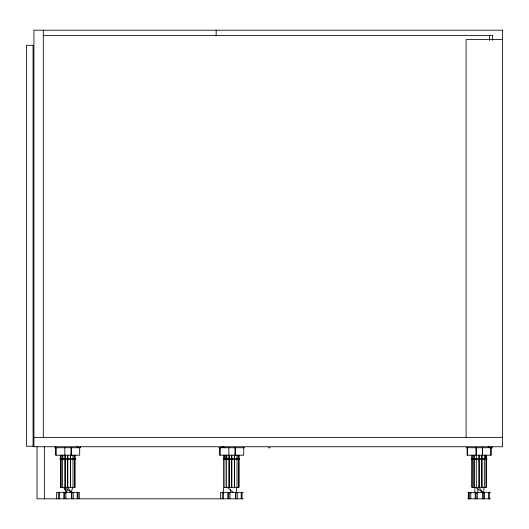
<?xml version="1.0" encoding="UTF-8"?>
<svg xmlns="http://www.w3.org/2000/svg" width="529" height="529" viewBox="0 0 529 529"><rect width="100%" height="100%" fill="white"/><g stroke="black" fill="none" stroke-linecap="round" stroke-linejoin="round"><path stroke-width="0.79" d="M55.849 447.739L55.849 455.211L79.694 455.211L79.694 447.739M56.623 498.814L56.623 492.334L79.271 492.334L79.271 498.814M58.329 498.814L58.329 492.83L59.737 492.83M62.832 455.211L62.832 459.397M65.226 455.211L65.226 487.354M67.672 455.211L67.672 487.354M67.772 455.211L67.772 487.354L71.243 492.334L72.685 487.354M70.496 487.354L70.496 459.397M70.588 458.405L70.588 455.211M72.982 455.211L72.982 487.354M73.26 498.814L73.26 492.83L71.481 492.83L71.481 498.814M77.194 498.814L77.194 492.83L78.021 492.83L78.021 498.814M219.991 455.211L219.991 447.739M224.422 455.211L224.422 459.397M224.904 458.405L224.904 455.211M224.984 459.397L224.984 458.405M226.577 487.354L226.577 455.211M226.855 455.211L226.855 459.397M228.845 455.211L228.845 447.739M228.971 487.354L228.971 455.211M229.242 487.354L229.242 455.211M231.788 455.211L231.788 487.354M235.147 455.211L235.147 447.739M236.999 455.211L236.999 487.354M237.276 498.814L237.276 492.83L235.498 492.83L235.498 498.814M241.211 498.814L241.211 492.83L242.044 492.83L242.044 498.814M468.396 498.814L468.396 492.83L468.225 498.814M471.749 455.211L471.749 487.354L486.488 487.354L486.488 455.211M473.911 455.211L473.911 487.354M481.939 455.211L481.939 487.354M482.534 455.211L482.534 447.739M484.61 498.814L484.61 492.83L482.832 492.83L482.832 498.814M485.926 455.211L485.926 487.354M236.536 492.334L236.701 487.354M55.446 447.739L55.565 446.74M63.52 487.354L66.502 492.334L67.408 488.776M80.792 446.74L80.342 447.739L54.752 447.739M491.692 447.739L492.135 446.74M220.514 447.739L222.583 446.74L225.281 447.739M43.266 35.397L492.658 35.397L492.658 40.349M502.55 39.563L466.102 39.563L466.102 437.371M33.876 45.289L26.45 45.289L26.45 446.225L33.876 446.225M33.929 437.371L502.55 437.371M218.775 447.739L244.808 447.739M268.236 447.785L270.319 447.785M466.102 447.739L492.135 447.739M59.922 458.405L75.621 458.405M223.939 458.405L239.637 458.405M471.273 458.405L486.964 458.405M59.922 459.397L75.621 459.397M223.939 459.397L239.637 459.397M471.273 459.397L486.964 459.397M224.422 487.354L239.161 487.354L239.161 455.211M243.294 492.334L220.646 492.334L220.646 498.814M467.973 492.334L490.621 492.334M66.112 492.83L63.817 492.83L63.817 498.814M223.754 492.83L222.345 492.83L222.345 498.814M230.128 492.83L227.834 492.83L227.834 498.814M471.088 492.83L469.679 492.83L469.679 498.814M477.456 492.83L475.161 492.83L475.161 498.814M243.294 498.814L37.004 498.814L37.004 446.74M467.973 498.814L490.621 498.814M488.327 446.74L490.39 447.739M76.976 446.74L79.046 447.739M475.644 487.354L482.593 492.334L479.122 487.354L479.122 455.211M64.3 487.354L71.243 492.334M227.536 487.354L233.064 492.334M481.535 491.229L482.593 492.334M64.928 488.776L66.502 492.334M491.044 447.739L491.044 455.211L467.193 455.211L467.193 447.739M490.912 447.739L490.912 455.211M489.53 35.397L489.53 40.349M489.371 498.814L489.371 492.83L488.545 492.83L488.545 498.814M485.516 455.211L485.516 459.397M484.326 455.211L484.326 487.354M483.863 487.354L483.863 492.334M483.149 492.83L483.149 498.814M482.474 447.739L482.474 455.211M481.84 455.211L481.84 487.354M479.023 455.211L479.023 487.354M477.846 488.776L477.846 492.334M477.277 492.83L477.277 498.814M476.298 455.211L476.298 487.354M476.179 447.739L476.179 455.211M476.12 447.739L476.12 455.211M476.047 492.83L476.047 498.814M474.863 487.354L474.863 492.334M474.182 455.211L474.182 487.354M472.311 455.211L472.232 487.354M470.81 492.83L470.81 498.814M467.325 447.739L467.325 455.211M243.71 447.739L243.71 455.211L219.866 455.211L219.866 447.739M238.599 455.211L238.599 487.354M238.189 455.211L238.189 459.397M235.822 492.83L235.822 498.814M235.207 447.739L235.207 455.211M234.612 455.211L234.612 487.354M234.512 455.211L234.512 487.354M231.695 455.211L231.695 487.354M230.518 489.49L230.518 492.334M229.95 492.83L229.95 498.814M228.72 492.83L228.72 498.814M224.984 455.211L224.904 487.354M223.536 455.006L223.476 498.814M216.169 30.186L216.169 35.886M75.138 455.211L75.138 487.354L60.405 487.354L60.405 455.211M74.576 455.211L74.576 487.354M74.172 455.211L74.172 459.397M71.805 492.83L71.805 498.814M70.496 455.211L70.588 487.354M65.927 492.83L65.927 498.814M64.955 455.211L64.955 487.354M64.829 447.739L64.829 455.211M64.697 492.83L64.697 498.814M62.561 455.211L62.561 487.354M60.961 455.211L60.961 487.354M60.888 455.211L60.888 487.354M59.46 492.83L59.46 498.814M55.975 447.739L55.975 455.211M44.363 446.74L44.363 498.814M43.299 30.186L43.299 437.371M33.076 45.289L33.076 446.225M502.55 30.186L33.929 30.186L33.929 446.74L502.55 446.74L502.55 30.186M71.184 455.211L71.184 447.739L71.124 455.211"/></g></svg>
